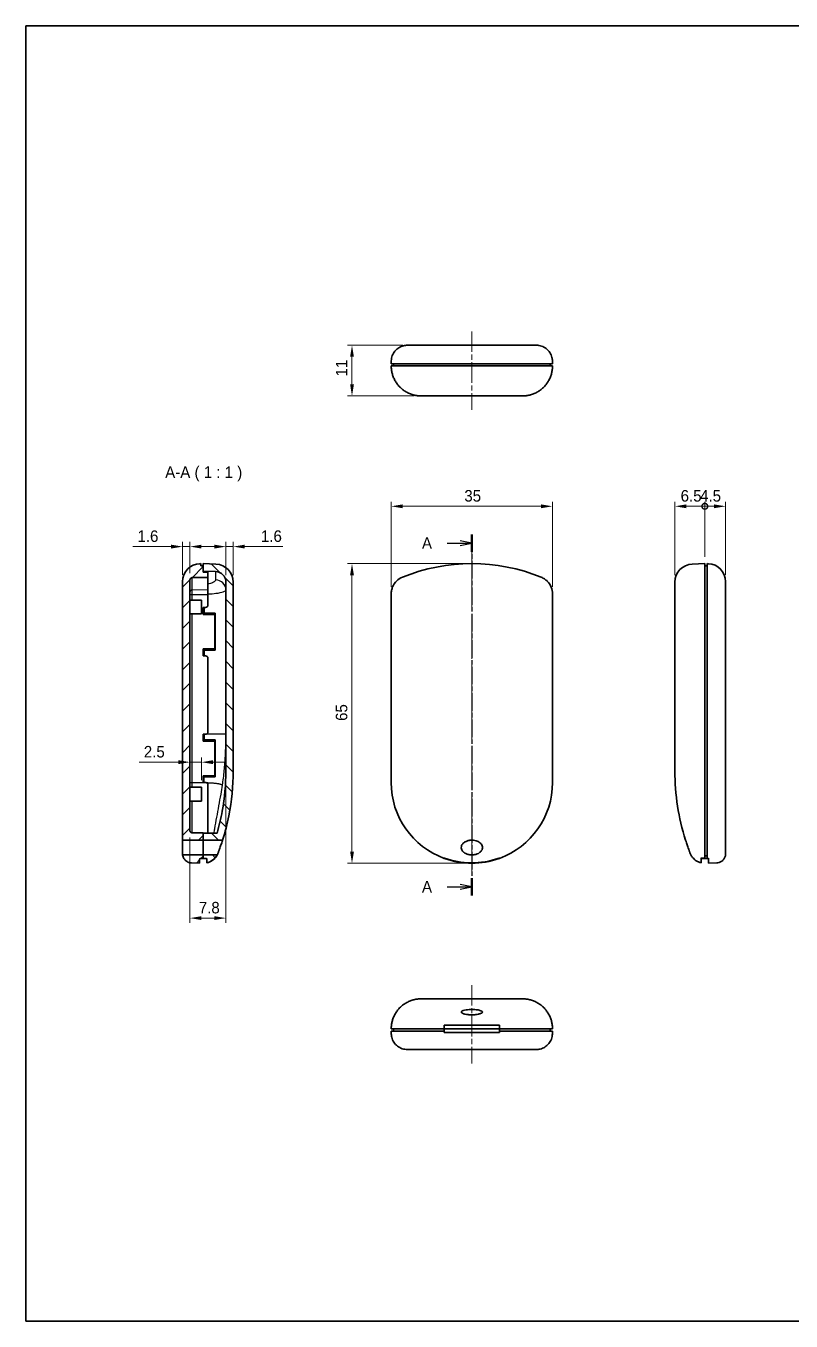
# Model space of a CAD drawing. Header units: millimetres. Extents: x 0 to 391, y 0 to 281.
# Drawn here: x 0 to 166, y 0 to 281 of the extents above; entities that cross this region are included whole.
import ezdxf

# ---------------------------------------------------------------- set-up
doc = ezdxf.new("R2010")
doc.units = ezdxf.units.MM
doc.linetypes.add('CHAIN', pattern=[0.3543, 0.2362, -0.0295, 0.0591, -0.0295])
doc.layers.get('Defpoints').update_dxf_attribs({"lineweight": 25})
for name, color, linetype, lineweight in [('Border (ISO)', 7, 'Continuous', 35), ('Dimension (ISO)', 7, 'Continuous', 18), ('Hatch (ISO)', 1, 'Continuous', 18), ('Section Line (ISO)', 7, 'CHAIN', 25), ('Sketch Geometry (ISO)', 7, 'Continuous', 18), ('Symbol (ISO)', 7, 'Continuous', 18), ('Visible (ISO)', 7, 'Continuous', 35), ('Visible Narrow (ISO)', 7, 'Continuous', 25)]:
    doc.layers.add(name, color=color, linetype=linetype, lineweight=lineweight)
doc.styles.add('Note Text (TK)', font='')
doc.styles.get('Note Text (TK)').set_extended_font_data('MS PGothic')
doc.dimstyles.new('Default - Method 1b (TK)', dxfattribs={"dimtxt": 2.5, "dimasz": 2.5, "dimexe": 1, "dimexo": 1.5, "dimgap": 1, "dimtad": 1, "dimtoh": 1, "dimrnd": 1e-08, "dimdsep": 46, "dimtxsty": 'Note Text (TK)', "dimcen": 0.09, "dimdle": 5, "dimclrd": 100, "dimclre": 100, "dimclrt": 7, "dimadec": 1, "dimazin": 1, "dimtfac": 1, "dimtmove": 0, "dimatfit": 3, "dimfxl": 1, "dimtolj": 1, "dimlwd": -1, "dimlwe": -1, "dimarcsym": 0})

# ---------------------------------------------------------------- blocks, each defined once
blk = doc.blocks.new('図面枠 tk図枠')
at = {"layer": 'Border (ISO)'}
for p, q in [((21, 289), (412, 289)), ((21, 289), (21, 8)), ((21, 8), (412, 8))]:
    blk.add_line(p, q, dxfattribs=at)
blk = doc.blocks.new('2dTransSection0')
at = {"layer": 'Section Line (ISO)', "linetype": 'Continuous'}
for p, q in [((117.75, 176.79), (115.25, 177.29)), ((112.42, 176.79), (115.25, 176.79)), ((115.25, 176.79), (117.75, 176.79)), ((115.25, 176.29), (117.75, 176.79)), ((112.42, 102.22), (115.25, 102.22)), ((117.75, 102.22), (115.25, 102.72)), ((115.25, 102.22), (117.75, 102.22)), ((115.25, 101.72), (117.75, 102.22))]:
    blk.add_line(p, q, dxfattribs=at)
at = {"layer": 'Section Line (ISO)', "linetype": 'CHAIN', "ltscale": 16.189547}
blk.add_line((117.75, 178.66), (117.75, 100.35), dxfattribs=at)
at = {"layer": 'Section Line (ISO)', "linetype": 'Continuous', "lineweight": 50}
for p, q in [((117.75, 178.66), (117.75, 174.92)), ((117.75, 104.09), (117.75, 100.35))]:
    blk.add_line(p, q, dxfattribs=at)
at = {"layer": 'Section Line (ISO)', "char_height": 2.5, "attachment_point": 7, "style": 'Note Text (TK)'}
for insert in [(106.93, 175.55), (106.93, 100.98)]:
    blk.add_mtext('A', dxfattribs=dict(at, insert=insert))
blk = doc.blocks.new('*D6')
at = {"layer": 'Defpoints', "color": 0}
for p in [(114.25, 176.78), (79.25, 157.78), (114.25, 157.78)]:
    blk.add_point(p, dxfattribs=at)
at = {"layer": 'Dimension (ISO)', "color": 100}
for p, q in [((79.25, 159.28), (79.25, 177.78)), ((114.25, 159.28), (114.25, 177.78)), ((81.75, 176.78), (111.75, 176.78))]:
    blk.add_line(p, q, dxfattribs=at)
for points in [[(81.75, 177.19), (81.75, 176.36), (79.25, 176.78)], [(111.75, 177.19), (111.75, 176.36), (114.25, 176.78)]]:
    blk.add_solid(points, dxfattribs=at)
at = {"layer": 'Dimension (ISO)', "color": 7, "insert": (95.12, 179.03), "char_height": 2.5, "attachment_point": 4, "style": 'Note Text (TK)'}
blk.add_mtext('\\A1;35', dxfattribs=at)
blk = doc.blocks.new('_DotSmall')
at = {"color": 0, "linetype": 'ByBlock', "const_width": 0.5}
blk.add_lwpolyline([(-0.0625, 0, 1), (0.0625, 0, 1)], format="xyb", close=True, dxfattribs=at)
blk = doc.blocks.new('*D7')
at = {"layer": 'Defpoints', "color": 0}
for p in [(147.3, 176.78), (147.3, 164.33), (140.8, 160.34)]:
    blk.add_point(p, dxfattribs=at)
at = {"layer": 'Dimension (ISO)', "color": 100}
for p, q in [((140.8, 161.84), (140.8, 177.78)), ((147.3, 165.83), (147.3, 177.78)), ((143.3, 176.78), (147.3, 176.78))]:
    blk.add_line(p, q, dxfattribs=at)
blk.add_solid([(143.3, 177.19), (143.3, 176.36), (140.8, 176.78)], dxfattribs=at)
at = {"layer": 'Dimension (ISO)', "color": 100, "xscale": 2.5, "yscale": 2.5, "zscale": 2.5}
blk.add_blockref('_DotSmall', (147.3, 176.78), dxfattribs=at)
at = {"layer": 'Dimension (ISO)', "color": 7, "insert": (142.05, 179.03), "char_height": 2.5, "attachment_point": 4, "style": 'Note Text (TK)'}
blk.add_mtext('\\A1;6.5', dxfattribs=at)
blk = doc.blocks.new('*D9')
at = {"layer": 'Defpoints', "color": 0}
for p in [(151.8, 176.78), (147.3, 164.33), (151.8, 160.43)]:
    blk.add_point(p, dxfattribs=at)
at = {"layer": 'Dimension (ISO)', "color": 100}
for p, q in [((147.3, 165.83), (147.3, 177.78)), ((151.8, 161.93), (151.8, 177.78)), ((147.3, 176.78), (149.3, 176.78))]:
    blk.add_line(p, q, dxfattribs=at)
blk.add_solid([(149.3, 177.19), (149.3, 176.36), (151.8, 176.78)], dxfattribs=at)
at = {"layer": 'Dimension (ISO)', "color": 100, "xscale": 2.5, "yscale": 2.5, "zscale": 2.5, "rotation": 180}
blk.add_blockref('_DotSmall', (147.3, 176.78), dxfattribs=at)
at = {"layer": 'Dimension (ISO)', "color": 7, "insert": (146.27, 179.03), "char_height": 2.5, "attachment_point": 4, "style": 'Note Text (TK)'}
blk.add_mtext('\\A1;4.5', dxfattribs=at)
blk = doc.blocks.new('*D12')
at = {"layer": 'Defpoints', "color": 0}
for p in [(44.99, 168.03), (43.39, 160.34), (44.99, 160.34)]:
    blk.add_point(p, dxfattribs=at)
at = {"layer": 'Dimension (ISO)', "color": 100}
for p, q in [((43.39, 161.84), (43.39, 169.03)), ((44.99, 161.84), (44.99, 169.03)), ((40.89, 168.03), (38.39, 168.03)), ((43.39, 168.03), (44.99, 168.03)), ((47.49, 168.03), (55.78, 168.03))]:
    blk.add_line(p, q, dxfattribs=at)
for points in [[(40.89, 168.45), (40.89, 167.61), (43.39, 168.03)], [(47.49, 168.45), (47.49, 167.61), (44.99, 168.03)]]:
    blk.add_solid(points, dxfattribs=at)
at = {"layer": 'Dimension (ISO)', "color": 7, "insert": (50.99, 170.28), "char_height": 2.5, "attachment_point": 4, "style": 'Note Text (TK)'}
blk.add_mtext('\\A1;1.6', dxfattribs=at)
blk = doc.blocks.new('*D13')
at = {"layer": 'Defpoints', "color": 0}
for p in [(33.99, 168.03), (33.99, 160.43), (35.59, 160.79)]:
    blk.add_point(p, dxfattribs=at)
at = {"layer": 'Dimension (ISO)', "color": 100}
for p, q in [((33.99, 161.93), (33.99, 169.03)), ((35.59, 162.29), (35.59, 169.03)), ((31.49, 168.03), (23.2, 168.03)), ((35.59, 168.03), (33.99, 168.03)), ((38.09, 168.03), (40.59, 168.03))]:
    blk.add_line(p, q, dxfattribs=at)
for points in [[(31.49, 168.45), (31.49, 167.61), (33.99, 168.03)], [(38.09, 168.45), (38.09, 167.61), (35.59, 168.03)]]:
    blk.add_solid(points, dxfattribs=at)
at = {"layer": 'Dimension (ISO)', "color": 7, "insert": (24.2, 170.28), "char_height": 2.5, "attachment_point": 4, "style": 'Note Text (TK)'}
blk.add_mtext('\\A1;1.6', dxfattribs=at)
blk = doc.blocks.new('*D14')
at = {"layer": 'Defpoints', "color": 0}
for p in [(35.59, 121.26), (35.59, 121.26), (38.09, 115.83)]:
    blk.add_point(p, dxfattribs=at)
at = {"layer": 'Dimension (ISO)', "color": 100}
for p, q in [((33.09, 121.26), (24.58, 121.26)), ((38.09, 121.26), (35.59, 121.26)), ((38.09, 117.33), (38.09, 122.26)), ((40.59, 121.26), (43.09, 121.26))]:
    blk.add_line(p, q, dxfattribs=at)
for points in [[(33.09, 121.68), (33.09, 120.84), (35.59, 121.26)], [(40.59, 121.68), (40.59, 120.84), (38.09, 121.26)]]:
    blk.add_solid(points, dxfattribs=at)
at = {"layer": 'Dimension (ISO)', "color": 7, "insert": (25.58, 123.51), "char_height": 2.5, "attachment_point": 4, "style": 'Note Text (TK)'}
blk.add_mtext('\\A1;2.5', dxfattribs=at)
blk = doc.blocks.new('*D15')
at = {"layer": 'Defpoints', "color": 0}
for p in [(43.39, 119.33), (35.59, 106.43), (43.39, 87.43)]:
    blk.add_point(p, dxfattribs=at)
at = {"layer": 'Dimension (ISO)', "color": 100}
for p, q in [((43.39, 117.83), (43.39, 86.43)), ((35.59, 104.93), (35.59, 86.43)), ((38.09, 87.43), (40.89, 87.43))]:
    blk.add_line(p, q, dxfattribs=at)
for points in [[(38.09, 87.85), (38.09, 87.02), (35.59, 87.43)], [(40.89, 87.85), (40.89, 87.02), (43.39, 87.43)]]:
    blk.add_solid(points, dxfattribs=at)
at = {"layer": 'Dimension (ISO)', "color": 7, "insert": (37.51, 89.68), "char_height": 2.5, "attachment_point": 4, "style": 'Note Text (TK)'}
blk.add_mtext('\\A1;7.8', dxfattribs=at)
blk = doc.blocks.new('*D20')
at = {"layer": 'Defpoints', "color": 0}
for p in [(96.75, 164.33), (70.75, 99.34), (96.75, 99.34)]:
    blk.add_point(p, dxfattribs=at)
at = {"layer": 'Dimension (ISO)', "color": 100}
for p, q in [((95.25, 164.33), (69.75, 164.33)), ((70.75, 161.83), (70.75, 101.84)), ((95.25, 99.34), (69.75, 99.34))]:
    blk.add_line(p, q, dxfattribs=at)
for points in [[(70.34, 161.83), (71.17, 161.83), (70.75, 164.33)], [(70.34, 101.84), (71.17, 101.84), (70.75, 99.34)]]:
    blk.add_solid(points, dxfattribs=at)
at = {"layer": 'Dimension (ISO)', "color": 7, "insert": (68.5, 130.21), "char_height": 2.5, "attachment_point": 4, "rotation": 90, "style": 'Note Text (TK)'}
blk.add_mtext('\\A1;65', dxfattribs=at)
blk = doc.blocks.new('*D21')
at = {"layer": 'Defpoints', "color": 0}
for p in [(83.25, 211.72), (70.75, 200.72), (85.76, 200.72)]:
    blk.add_point(p, dxfattribs=at)
at = {"layer": 'Dimension (ISO)', "color": 100}
for p, q in [((81.75, 211.72), (69.75, 211.72)), ((70.75, 209.22), (70.75, 203.22)), ((84.26, 200.72), (69.75, 200.72))]:
    blk.add_line(p, q, dxfattribs=at)
for points in [[(70.34, 209.22), (71.17, 209.22), (70.75, 211.72)], [(70.34, 203.22), (71.17, 203.22), (70.75, 200.72)]]:
    blk.add_solid(points, dxfattribs=at)
at = {"layer": 'Dimension (ISO)', "color": 7, "insert": (68.5, 204.93), "char_height": 2.5, "attachment_point": 4, "rotation": 90, "style": 'Note Text (TK)'}
blk.add_mtext('\\A1;11', dxfattribs=at)

msp = doc.modelspace()

# ---------------------------------------------------------------- hatches: boundary and pattern name
at = {"layer": 'Hatch (ISO)'}
h = msp.add_hatch(dxfattribs=at)
h.set_pattern_fill('ANSI31', color=256, scale=25.4, style=0)
h.set_pattern_definition([(45, (-21, -8), (-2.245064, 2.245064), [])])
edge = h.paths.add_edge_path()
edge.add_ellipse((37.789, 100.234), major_axis=(-0.1, 0), ratio=1, start_angle=270, end_angle=360)
edge.add_line((37.689, 100.234), (37.689, 99.345))
edge.add_line((37.689, 99.345), (35.919, 99.407))
edge.add_spline(control_points=[(35.919, 99.407), (35.655, 99.416), (35.395, 99.477), (34.913, 99.698), (34.695, 99.857), (34.341, 100.243), (34.206, 100.464), (34.064, 100.843), (34.027, 100.987), (34.007, 101.134)], knot_values=[-0.2808716, -0.2808716, -0.2808716, -0.2808716, -0.2016303, -0.2016303, -0.1215873, -0.1215873, -0.0446201, -0.0446201, 0, 0, 0, 0], degree=3, periodic=0)
edge.add_line((34.007, 101.134), (38.489, 101.134))
edge.add_line((38.489, 101.134), (38.489, 100.334))
edge.add_line((38.489, 100.334), (37.789, 100.334))
edge = h.paths.add_edge_path()
edge.add_line((37.989, 163.834), (37.989, 164.334))
edge.add_line((37.989, 164.334), (37.753, 164.326))
edge.add_ellipse((37.889, 160.428), major_axis=(-0.136, 3.898), ratio=1, start_angle=0, end_angle=88)
edge.add_line((33.989, 160.428), (33.989, 104.334))
edge.add_line((33.989, 104.334), (38.489, 104.334))
edge.add_line((38.489, 104.334), (38.489, 105.884))
edge.add_line((38.489, 105.884), (38.489, 105.934))
edge.add_line((38.489, 105.934), (36.089, 105.934))
edge.add_spline(control_points=[(36.089, 105.934), (36.055, 105.934), (36.022, 105.938), (35.956, 105.951), (35.924, 105.961), (35.833, 106), (35.779, 106.037), (35.687, 106.129), (35.651, 106.184), (35.601, 106.305), (35.589, 106.369), (35.589, 106.434)], knot_values=[-0.0787407, -0.0787407, -0.0787407, -0.0787407, -0.0686687, -0.0686687, -0.0585967, -0.0585967, -0.0390644, -0.0390644, -0.0195322, -0.0195322, 0, 0, 0, 0], degree=3, periodic=0)
edge.add_line((35.589, 106.434), (35.589, 160.793))
edge.add_ellipse((36.089, 160.793), major_axis=(-0.5, 0), ratio=1, start_angle=271, end_angle=360, ccw=False)
edge.add_line((36.08, 161.293), (39.489, 161.352))
edge.add_line((39.489, 161.352), (39.489, 162.484))
edge.add_line((39.489, 162.484), (38.489, 162.484))
edge.add_line((38.489, 162.484), (38.489, 162.734))
edge.add_line((38.489, 162.734), (38.489, 163.834))
edge.add_line((38.489, 163.834), (37.989, 163.834))
h = msp.add_hatch(dxfattribs=at)
h.set_pattern_fill('ANSI31', color=256, scale=25.4, angle=90.00021, style=0)
h.set_pattern_definition([(135.0002, (-21, -8), (-2.245056, -2.24507), [])])
edge = h.paths.add_edge_path()
edge.add_ellipse((39.189, 100.234), major_axis=(0, 0.1), ratio=1, start_angle=270, end_angle=360)
edge.add_line((39.189, 100.334), (38.489, 100.334))
edge.add_line((38.489, 100.334), (38.489, 101.134))
edge.add_line((38.489, 101.134), (41.522, 101.134))
edge.add_spline(control_points=[(41.522, 101.134), (41.38, 100.879), (41.206, 100.642), (40.689, 100.096), (40.311, 99.828), (39.698, 99.553), (39.495, 99.484), (39.289, 99.434)], knot_values=[-0.3405835, -0.3405835, -0.3405835, -0.3405835, -0.2525139, -0.2525139, -0.1149711, -0.1149711, -0.0508432, -0.0508432, -0.0508432, -0.0508432], degree=3, periodic=0)
edge.add_line((39.289, 99.434), (39.289, 100.234))
edge = h.paths.add_edge_path()
edge.add_ellipse((41.089, 160.341), major_axis=(3.9, 0), ratio=1, start_angle=0, end_angle=88)
edge.add_line((41.225, 164.239), (38.489, 164.334))
edge.add_line((38.489, 164.334), (38.489, 163.834))
edge.add_line((38.489, 163.834), (38.489, 162.734))
edge.add_line((38.489, 162.734), (41.169, 162.641))
edge.add_ellipse((41.089, 160.342), major_axis=(0.08, 2.299), ratio=1, start_angle=272, end_angle=360, ccw=False)
edge.add_line((43.389, 160.342), (43.389, 119.334))
edge.add_spline(control_points=[(43.389, 119.334), (43.389, 116.418), (43.125, 113.508), (42.308, 109.036), (41.935, 107.449), (41.482, 105.884)], knot_values=[-1.7496211, -1.7496211, -1.7496211, -1.7496211, -0.8748105, -0.8748105, -0.3857362, -0.3857362, -0.3857362, -0.3857362], degree=3, periodic=0)
edge.add_line((41.482, 105.884), (38.489, 105.884))
edge.add_line((38.489, 105.884), (38.489, 104.334))
edge.add_line((38.489, 104.334), (42.686, 104.334))
edge.add_spline(control_points=[(42.686, 104.334), (43.234, 106.079), (43.687, 107.853), (44.672, 112.839), (44.989, 116.083), (44.989, 119.334)], knot_values=[-1.5246921, -1.5246921, -1.5246921, -1.5246921, -0.9753832, -0.9753832, 0, 0, 0, 0], degree=3, periodic=0)
edge.add_line((44.989, 119.334), (44.989, 160.341))

# ---------------------------------------------------------------- linework, layer by layer
at = {"layer": 'Sketch Geometry (ISO)', "color": 4, "linetype": 'CHAIN', "ltscale": 18.890427}
for p, q in [((96.753, 214.718), (96.753, 197.718)), ((96.753, 72.915), (96.753, 55.915))]:
    msp.add_line(p, q, dxfattribs=at)
at = {"layer": 'Sketch Geometry (ISO)', "color": 4, "linetype": 'CHAIN', "ltscale": 40.073116}
msp.add_line((96.753, 167.334), (96.753, 96.345), dxfattribs=at)
at = {"layer": 'Visible (ISO)'}
for p, q in [((83.255, 211.718), (82.765, 211.718)), ((83.255, 211.718), (110.251, 211.718)), ((110.741, 211.718), (110.251, 211.718)), ((79.275, 208.348), (79.258, 207.858)), ((114.248, 207.858), (114.231, 208.348)), ((79.258, 207.858), (79.253, 207.718)), ((79.253, 207.718), (81.682, 207.718)), ((81.682, 207.218), (79.253, 207.218)), ((79.253, 207.218), (79.261, 206.991)), ((79.753, 207.718), (79.753, 207.218)), ((81.682, 207.718), (111.824, 207.718)), ((81.682, 207.218), (111.824, 207.218)), ((111.824, 207.718), (114.253, 207.718)), ((114.253, 207.218), (111.824, 207.218)), ((113.753, 207.218), (113.753, 207.718)), ((114.245, 206.991), (114.253, 207.218)), ((114.253, 207.718), (114.248, 207.858)), ((107.749, 200.718), (85.757, 200.718)), ((37.989, 164.334), (37.753, 164.326)), ((37.989, 163.834), (37.989, 164.334)), ((38.489, 163.834), (37.989, 163.834)), ((41.225, 164.239), (38.489, 164.334)), ((38.489, 164.334), (38.489, 162.734)), ((38.489, 162.484), (38.489, 163.834)), ((144.566, 164.239), (147.303, 164.334)), ((147.303, 164.334), (147.303, 161.387)), ((147.303, 163.834), (147.803, 163.834)), ((147.803, 164.334), (147.803, 161.387)), ((148.039, 164.326), (147.803, 164.334)), ((33.989, 160.428), (33.989, 104.334)), ((35.589, 106.434), (35.589, 160.793)), ((36.08, 161.293), (39.489, 161.352)), ((38.489, 162.734), (41.169, 162.641)), ((39.489, 162.484), (38.489, 162.484)), ((39.489, 161.352), (39.489, 162.484)), ((39.489, 158.664), (39.489, 161.352)), ((43.389, 160.342), (43.389, 119.334)), ((44.989, 119.334), (44.989, 160.341)), ((140.803, 158.621), (140.803, 160.341)), ((147.303, 157.776), (147.303, 161.387)), ((147.803, 161.387), (147.803, 157.776)), ((151.803, 160.428), (151.803, 157.809)), ((39.489, 157.673), (39.489, 158.664)), ((39.489, 155.334), (39.489, 157.673)), ((79.253, 157.776), (79.253, 116.834)), ((114.253, 116.834), (114.253, 157.776)), ((140.803, 158.621), (140.803, 127.39)), ((147.303, 116.834), (147.303, 157.776)), ((147.803, 116.834), (147.803, 157.776)), ((151.803, 116.834), (151.803, 157.809)), ((35.589, 156.434), (38.089, 156.434)), ((38.089, 156.434), (38.089, 153.434)), ((38.489, 153.334), (38.489, 154.834)), ((38.489, 154.834), (38.989, 154.834)), ((35.589, 153.434), (38.089, 153.434)), ((38.489, 153.584), (38.66, 153.584)), ((38.489, 153.334), (40.89, 153.334)), ((38.66, 153.584), (39.859, 153.584)), ((39.859, 153.584), (39.859, 153.334)), ((39.939, 153.334), (39.939, 153.584)), ((39.939, 153.584), (41.039, 153.584)), ((40.89, 153.334), (40.989, 153.334)), ((40.989, 145.834), (40.989, 153.334)), ((41.039, 153.584), (41.039, 145.584)), ((38.489, 144.334), (38.489, 145.834)), ((38.489, 145.834), (40.89, 145.834)), ((38.66, 145.584), (38.489, 145.584)), ((38.489, 144.334), (38.989, 144.334)), ((39.859, 145.584), (38.66, 145.584)), ((39.489, 127.834), (39.489, 143.834)), ((39.859, 145.834), (39.859, 145.584)), ((39.939, 145.584), (39.939, 145.834)), ((41.039, 145.584), (39.939, 145.584)), ((40.989, 145.834), (40.89, 145.834)), ((38.489, 125.834), (38.489, 127.334)), ((38.489, 127.334), (38.989, 127.334)), ((140.803, 127.39), (140.803, 119.342)), ((38.489, 126.084), (38.652, 126.084)), ((38.489, 125.834), (40.89, 125.834)), ((38.652, 126.084), (41.039, 126.084)), ((39.859, 125.834), (39.859, 126.084)), ((39.939, 125.834), (39.939, 126.084)), ((40.89, 125.834), (40.989, 125.834)), ((40.989, 118.334), (40.989, 125.834)), ((41.039, 126.084), (41.039, 118.084)), ((38.489, 116.834), (38.489, 118.334)), ((38.489, 118.334), (40.89, 118.334)), ((38.583, 118.084), (38.489, 118.084)), ((41.039, 118.084), (38.583, 118.084)), ((39.859, 118.084), (39.859, 118.334)), ((39.939, 118.084), (39.939, 118.334)), ((40.989, 118.334), (40.89, 118.334)), ((35.589, 115.834), (38.089, 115.834)), ((38.089, 115.834), (38.089, 112.834)), ((38.489, 116.834), (38.989, 116.834)), ((39.489, 105.884), (39.489, 116.334)), ((147.303, 116.834), (147.303, 100.395)), ((147.803, 116.834), (147.803, 100.395)), ((151.803, 101.486), (151.803, 116.834)), ((35.589, 112.834), (38.089, 112.834)), ((33.989, 104.334), (38.489, 104.334)), ((33.989, 101.486), (33.989, 104.334)), ((38.489, 105.934), (36.089, 105.934)), ((38.489, 104.334), (38.489, 105.934)), ((41.482, 105.884), (38.489, 105.884)), ((38.489, 105.884), (38.489, 104.334)), ((38.489, 101.134), (38.489, 104.334)), ((38.489, 104.334), (42.686, 104.334)), ((38.489, 101.134), (38.489, 104.334)), ((38.489, 101.134), (34.007, 101.134)), ((35.919, 99.407), (37.689, 99.345)), ((37.689, 99.345), (37.689, 100.234)), ((37.789, 100.334), (38.489, 100.334)), ((38.489, 100.334), (38.489, 101.134)), ((41.522, 101.134), (38.489, 101.134)), ((38.489, 101.134), (38.489, 100.334)), ((38.489, 100.334), (39.189, 100.334)), ((39.289, 100.234), (39.289, 99.434)), ((90.753, 100.401), (90.753, 100.465)), ((90.753, 100.395), (90.753, 100.401)), ((102.753, 100.465), (102.753, 100.401)), ((102.753, 100.401), (102.753, 100.395)), ((146.503, 99.434), (146.503, 100.451)), ((147.303, 100.334), (146.603, 100.334)), ((147.143, 100.401), (147.303, 100.395)), ((147.803, 100.917), (147.303, 100.917)), ((147.303, 100.395), (147.303, 100.334)), ((147.303, 100.334), (147.303, 100.395)), ((147.303, 100.334), (148.003, 100.334)), ((147.803, 100.395), (148.003, 100.402)), ((148.103, 99.345), (148.103, 100.37)), ((149.872, 99.407), (148.103, 99.345)), ((107.749, 69.915), (85.757, 69.915)), ((79.26, 63.603), (79.253, 63.415)), ((90.753, 63.415), (79.253, 63.415)), ((79.253, 62.915), (79.275, 62.285)), ((90.753, 62.915), (79.253, 62.915)), ((79.261, 63.644), (79.26, 63.603)), ((79.753, 63.415), (79.753, 62.915)), ((90.753, 63.575), (90.753, 64.115)), ((90.753, 63.415), (90.753, 63.575)), ((90.753, 63.415), (91.415, 63.415)), ((90.782, 62.915), (90.753, 62.915)), ((90.753, 62.715), (90.753, 62.915)), ((91.415, 63.415), (90.782, 63.415)), ((90.782, 62.915), (90.782, 63.415)), ((90.853, 64.215), (102.653, 64.215)), ((90.853, 62.615), (102.653, 62.615)), ((102.091, 63.415), (91.415, 63.415)), ((91.415, 63.415), (102.091, 63.415)), ((102.724, 63.415), (102.091, 63.415)), ((102.091, 63.415), (102.753, 63.415)), ((102.724, 62.915), (102.724, 63.415)), ((102.753, 62.915), (102.724, 62.915)), ((102.753, 64.115), (102.753, 63.575)), ((102.753, 63.575), (102.753, 63.415)), ((114.253, 63.415), (102.753, 63.415)), ((102.753, 62.915), (102.753, 62.715)), ((114.253, 62.915), (102.753, 62.915)), ((113.753, 63.415), (113.753, 62.915)), ((114.253, 62.915), (114.231, 62.285)), ((114.246, 63.603), (114.245, 63.645)), ((114.246, 63.603), (114.253, 63.415)), ((82.758, 58.915), (95.314, 58.915)), ((98.192, 58.915), (95.314, 58.915)), ((98.192, 58.915), (110.748, 58.915))]:
    msp.add_line(p, q, dxfattribs=at)
for centre, radius, start, end in [((37.889, 160.428), 3.9, 92, 180), ((41.089, 160.341), 3.9, 0, 88), ((96.753, 124.334), 40, 67.8661, 112.1339), ((144.703, 160.341), 3.9, 92, 180), ((147.903, 160.428), 3.9, 0, 88), ((36.089, 160.793), 0.5, 91, 180), ((41.089, 160.342), 2.3, 0, 88), ((38.989, 155.334), 0.5, 270, 0), ((38.989, 143.834), 0.5, 0, 90), ((38.989, 127.834), 0.5, 270, 0), ((190.803, 119.334), 50, 180, 197.4576), ((96.753, 116.834), 17.5, 180, 249.94896), ((96.753, 116.834), 17.5, 290.05104, 0), ((37.789, 100.234), 0.1, 90, 180), ((39.189, 100.234), 0.1, 0, 90), ((96.753, 116.834), 17.49, 250.28481, 289.71519), ((146.603, 100.234), 0.1, 90, 180), ((148.003, 100.234), 0.1, 0, 90)]:
    msp.add_arc(centre, radius, start, end, dxfattribs=at)
for points, knots in [([(79.275, 208.348), (79.288, 208.728), (79.365, 209.111), (79.632, 209.815), (79.824, 210.147), (80.295, 210.725), (80.581, 210.978), (81.21, 211.376), (81.56, 211.526), (82.057, 211.649), (82.194, 211.675), (82.474, 211.709), (82.616, 211.718), (82.758, 211.718)], [0, 0, 0, 0, 0.11474304, 0.11474304, 0.22717911, 0.22717911, 0.33929186, 0.33929186, 0.45113697, 0.45113697, 0.49319207, 0.49319207, 0.53586969, 0.53586969, 0.53586969, 0.53586969]), ([(110.748, 211.718), (110.938, 211.718), (111.13, 211.702), (111.501, 211.64), (111.682, 211.595), (112.226, 211.412), (112.577, 211.224), (113.19, 210.747), (113.46, 210.454), (113.882, 209.803), (114.04, 209.437), (114.189, 208.828), (114.223, 208.587), (114.231, 208.348)], [0, 0, 0, 0, 0.0573196, 0.0573196, 0.11315311, 0.11315311, 0.22998209, 0.22998209, 0.34680389, 0.34680389, 0.46361513, 0.46361513, 0.53599329, 0.53599329, 0.53599329, 0.53599329]), ([(81.682, 161.387), (81.212, 161.195), (80.783, 160.914), (80.059, 160.203), (79.769, 159.78), (79.465, 159.072), (79.386, 158.819), (79.28, 158.303), (79.253, 158.04), (79.253, 157.776)], [0, 0, 0, 0, 0.15232625, 0.15232625, 0.30455895, 0.30455895, 0.38366307, 0.38366307, 0.46277509, 0.46277509, 0.46277509, 0.46277509]), ([(114.253, 157.776), (114.253, 158.284), (114.154, 158.787), (113.768, 159.726), (113.486, 160.153), (112.944, 160.702), (112.74, 160.87), (112.302, 161.163), (112.068, 161.287), (111.824, 161.387)], [0, 0, 0, 0, 0.15232909, 0.15232909, 0.30456494, 0.30456494, 0.3836653, 0.3836653, 0.46277513, 0.46277513, 0.46277513, 0.46277513]), ([(43.389, 119.334), (43.389, 116.418), (43.125, 113.508), (42.308, 109.036), (41.935, 107.449), (41.482, 105.884)], [-1.7496211, -1.7496211, -1.7496211, -1.7496211, -0.8748105, -0.8748105, -0.3857362, -0.3857362, -0.3857362, -0.3857362]), ([(42.686, 104.334), (43.234, 106.079), (43.687, 107.853), (44.672, 112.839), (44.989, 116.083), (44.989, 119.334)], [-1.5246921, -1.5246921, -1.5246921, -1.5246921, -0.9753832, -0.9753832, 0, 0, 0, 0]), ([(39.489, 116.334), (39.489, 116.397), (39.476, 116.464), (39.425, 116.587), (39.387, 116.643), (39.298, 116.732), (39.242, 116.771), (39.118, 116.822), (39.051, 116.834), (38.989, 116.834)], [0.075474206, 0.075474206, 0.075474206, 0.075474206, 0.094289917, 0.094289917, 0.113135719, 0.113135719, 0.131979643, 0.131979643, 0.150823568, 0.150823568, 0.150823568, 0.150823568]), ([(36.089, 105.934), (36.055, 105.934), (36.022, 105.938), (35.956, 105.951), (35.924, 105.961), (35.833, 106), (35.779, 106.037), (35.687, 106.129), (35.651, 106.184), (35.601, 106.305), (35.589, 106.369), (35.589, 106.434)], [-0.078740707, -0.078740707, -0.078740707, -0.078740707, -0.068668689, -0.068668689, -0.058596671, -0.058596671, -0.039064447, -0.039064447, -0.019532224, -0.019532224, 0, 0, 0, 0]), ([(42.686, 104.334), (42.686, 104.334), (42.686, 104.334), (42.685, 104.334), (42.685, 104.332), (42.683, 104.326), (42.681, 104.32), (42.669, 104.29), (42.655, 104.25), (42.598, 104.096), (42.547, 103.957), (42.436, 103.65), (42.379, 103.495), (42.265, 103.175), (42.21, 103.023), (42.1, 102.711), (42.046, 102.558), (41.994, 102.408), (41.963, 102.32), (41.933, 102.234), (41.873, 102.06), (41.843, 101.973), (41.792, 101.824), (41.77, 101.762), (41.751, 101.704)], [-0.3443135, -0.3443135, -0.3443135, -0.3443135, -0.34148042, -0.34148042, -0.32852949, -0.32852949, -0.30837004, -0.30837004, -0.25452428, -0.25452428, -0.16637082, -0.16637082, -0.1007824, -0.1007824, -0.04933867, -0.04933867, 0, 0, 0, 0.0293046, 0.0293046, 0.06262732, 0.06262732, 0.09023167, 0.09023167, 0.09023167, 0.09023167]), ([(94.994, 101.704), (94.973, 101.721), (94.953, 101.738), (94.781, 101.893), (94.653, 102.054), (94.498, 102.384), (94.458, 102.542), (94.449, 102.866), (94.48, 103.025), (94.617, 103.358), (94.735, 103.521), (95.054, 103.833), (95.267, 103.97), (95.704, 104.169), (95.929, 104.237), (96.268, 104.3), (96.379, 104.315), (96.546, 104.328), (96.601, 104.331), (96.698, 104.334), (96.74, 104.335), (96.829, 104.334), (96.874, 104.332), (96.992, 104.326), (97.064, 104.32), (97.327, 104.29), (97.518, 104.25), (98.005, 104.096), (98.274, 103.957), (98.655, 103.65), (98.796, 103.495), (98.975, 103.175), (99.027, 103.023), (99.063, 102.711), (99.049, 102.558), (99.005, 102.408), (98.978, 102.32), (98.941, 102.234), (98.844, 102.06), (98.78, 101.973), (98.648, 101.824), (98.583, 101.762), (98.512, 101.704)], [-0.78446759, -0.78446759, -0.78446759, -0.78446759, -0.7760402, -0.7760402, -0.71143073, -0.71143073, -0.65888866, -0.65888866, -0.6069817, -0.6069817, -0.54471428, -0.54471428, -0.46993605, -0.46993605, -0.40179225, -0.40179225, -0.3693033, -0.3693033, -0.35353923, -0.35353923, -0.34148042, -0.34148042, -0.32852949, -0.32852949, -0.30837004, -0.30837004, -0.25452428, -0.25452428, -0.16637082, -0.16637082, -0.1007824, -0.1007824, -0.04933867, -0.04933867, 0, 0, 0, 0.0293046, 0.0293046, 0.06262732, 0.06262732, 0.09023167, 0.09023167, 0.09023167, 0.09023167]), ([(143.106, 104.334), (143.106, 104.334), (143.106, 104.334), (143.106, 104.334), (143.106, 104.332), (143.109, 104.326), (143.111, 104.32), (143.122, 104.29), (143.137, 104.25), (143.193, 104.096), (143.244, 103.957), (143.356, 103.65), (143.412, 103.495), (143.527, 103.175), (143.581, 103.023), (143.691, 102.711), (143.745, 102.558), (143.797, 102.408), (143.828, 102.32), (143.858, 102.234), (143.919, 102.06), (143.949, 101.973), (143.999, 101.824), (144.021, 101.762), (144.041, 101.704)], [-0.3443135, -0.3443135, -0.3443135, -0.3443135, -0.34148042, -0.34148042, -0.32852949, -0.32852949, -0.30837004, -0.30837004, -0.25452428, -0.25452428, -0.16637082, -0.16637082, -0.1007824, -0.1007824, -0.04933867, -0.04933867, 0, 0, 0, 0.0293046, 0.0293046, 0.06262732, 0.06262732, 0.09023167, 0.09023167, 0.09023167, 0.09023167]), ([(34.007, 101.134), (34.007, 101.134), (34.007, 101.134), (34.007, 101.135), (34.007, 101.136), (34.006, 101.141), (34.006, 101.146), (34.003, 101.174), (34, 101.212), (33.992, 101.323), (33.989, 101.395), (33.989, 101.486)], [-0.14912308, -0.14912308, -0.14912308, -0.14912308, -0.14559396, -0.14559396, -0.13364289, -0.13364289, -0.11401983, -0.11401983, -0.05605492, -0.05605492, 0, 0, 0, 0]), ([(41.751, 101.704), (41.721, 101.617), (41.693, 101.541), (41.629, 101.378), (41.597, 101.302), (41.556, 101.208), (41.542, 101.179), (41.531, 101.153), (41.528, 101.147), (41.524, 101.139), (41.523, 101.137), (41.522, 101.135), (41.522, 101.134), (41.522, 101.134)], [-0.37826527, -0.37826527, -0.37826527, -0.37826527, -0.33663365, -0.33663365, -0.27476373, -0.27476373, -0.2300778, -0.2300778, -0.21310476, -0.21310476, -0.19712355, -0.19712355, -0.18919161, -0.18919161, -0.18919161, -0.18919161]), ([(98.512, 101.704), (98.407, 101.617), (98.293, 101.541), (97.994, 101.378), (97.801, 101.302), (97.459, 101.208), (97.312, 101.179), (97.107, 101.153), (97.05, 101.147), (96.94, 101.139), (96.886, 101.137), (96.79, 101.134), (96.746, 101.134), (96.654, 101.135), (96.604, 101.137), (96.471, 101.145), (96.388, 101.153), (96.051, 101.2), (95.801, 101.265), (95.36, 101.45), (95.164, 101.563), (94.994, 101.704)], [-0.37826527, -0.37826527, -0.37826527, -0.37826527, -0.33663365, -0.33663365, -0.27476373, -0.27476373, -0.2300778, -0.2300778, -0.21310476, -0.21310476, -0.19712355, -0.19712355, -0.18423992, -0.18423992, -0.16945052, -0.16945052, -0.14459292, -0.14459292, -0.06791983, -0.06791983, 0, 0, 0, 0]), ([(144.041, 101.704), (144.07, 101.617), (144.098, 101.541), (144.162, 101.378), (144.194, 101.302), (144.236, 101.208), (144.249, 101.179), (144.261, 101.153), (144.263, 101.147), (144.267, 101.139), (144.268, 101.137), (144.269, 101.135), (144.269, 101.134), (144.269, 101.134)], [-0.37826527, -0.37826527, -0.37826527, -0.37826527, -0.33663365, -0.33663365, -0.27476373, -0.27476373, -0.2300778, -0.2300778, -0.21310476, -0.21310476, -0.19712355, -0.19712355, -0.18919839, -0.18919839, -0.18919839, -0.18919839]), ([(151.784, 101.134), (151.784, 101.134), (151.784, 101.134), (151.784, 101.135), (151.784, 101.136), (151.785, 101.141), (151.785, 101.146), (151.788, 101.174), (151.792, 101.212), (151.799, 101.323), (151.803, 101.395), (151.803, 101.486)], [-0.14912308, -0.14912308, -0.14912308, -0.14912308, -0.14559396, -0.14559396, -0.13364289, -0.13364289, -0.11401983, -0.11401983, -0.05605492, -0.05605492, 0, 0, 0, 0]), ([(34.007, 101.134), (34.027, 100.987), (34.064, 100.843), (34.206, 100.464), (34.341, 100.243), (34.695, 99.857), (34.913, 99.698), (35.395, 99.477), (35.655, 99.416), (35.919, 99.407)], [-0.28087156, -0.28087156, -0.28087156, -0.28087156, -0.23625142, -0.23625142, -0.15928427, -0.15928427, -0.0792413, -0.0792413, 0, 0, 0, 0]), ([(39.289, 99.434), (39.495, 99.484), (39.698, 99.553), (40.311, 99.828), (40.689, 100.096), (41.206, 100.642), (41.38, 100.879), (41.522, 101.134)], [-0.34058352, -0.34058352, -0.34058352, -0.34058352, -0.2764556, -0.2764556, -0.13891281, -0.13891281, -0.05084316, -0.05084316, -0.05084316, -0.05084316]), ([(41.522, 101.134), (41.338, 100.804), (41.097, 100.5), (40.542, 99.995), (40.223, 99.787), (39.692, 99.552), (39.492, 99.484), (39.289, 99.434)], [0, 0, 0, 0, 0.1134648, 0.1134648, 0.22491781, 0.22491781, 0.2877347, 0.2877347, 0.2877347, 0.2877347]), ([(90.853, 100.451), (90.852, 100.451), (90.85, 100.452), (90.847, 100.453), (90.845, 100.454), (90.835, 100.457), (90.826, 100.46), (90.809, 100.464), (90.799, 100.467), (90.783, 100.469), (90.777, 100.47), (90.764, 100.471), (90.759, 100.47), (90.754, 100.468), (90.753, 100.467), (90.753, 100.465)], [-0.021414596, -0.021414596, -0.021414596, -0.021414596, -0.020990596, -0.020990596, -0.020393133, -0.020393133, -0.017694753, -0.017694753, -0.014468772, -0.014468772, -0.011509911, -0.011509911, -0.007806171, -0.007806171, -0.005350453, -0.005350453, -0.005350453, -0.005350453]), ([(90.753, 100.402), (90.753, 100.402), (90.753, 100.402), (90.753, 100.402), (90.753, 100.403), (90.756, 100.402), (90.766, 100.4), (90.774, 100.397), (90.791, 100.391), (90.803, 100.388), (90.828, 100.379), (90.841, 100.374), (90.853, 100.37)], [-0.000119621, -0.000119621, -0.000119621, -0.000119621, 0, 0, 0, 0.003744755, 0.003744755, 0.007489509, 0.007489509, 0.011494752, 0.011494752, 0.015375153, 0.015375153, 0.015375153, 0.015375153]), ([(90.853, 100.451), (92.681, 99.8), (94.606, 99.458), (98.629, 99.412), (100.696, 99.755), (102.653, 100.451)], [-1.2713287, -1.2713287, -1.2713287, -1.2713287, -0.6881594, -0.6881594, -0.0641682, -0.0641682, -0.0641682, -0.0641682]), ([(102.753, 100.465), (102.753, 100.465), (102.753, 100.466), (102.752, 100.468), (102.749, 100.47), (102.74, 100.471), (102.734, 100.471), (102.72, 100.469), (102.712, 100.468), (102.692, 100.463), (102.679, 100.46), (102.664, 100.454), (102.66, 100.453), (102.656, 100.452), (102.654, 100.451), (102.653, 100.451)], [-0.016056418, -0.016056418, -0.016056418, -0.016056418, -0.015396886, -0.015396886, -0.011890088, -0.011890088, -0.008624664, -0.008624664, -0.005527534, -0.005527534, -0.001442844, -0.001442844, -0.000466606, -0.000466606, 0, 0, 0, 0]), ([(102.653, 100.37), (102.665, 100.374), (102.678, 100.379), (102.703, 100.388), (102.715, 100.391), (102.732, 100.397), (102.74, 100.4), (102.75, 100.402), (102.753, 100.403), (102.753, 100.402), (102.753, 100.402), (102.753, 100.402), (102.753, 100.402)], [-0.015375153, -0.015375153, -0.015375153, -0.015375153, -0.011494752, -0.011494752, -0.007489509, -0.007489509, -0.003744755, -0.003744755, 0, 0, 0, 0.000119621, 0.000119621, 0.000119621, 0.000119621]), ([(146.503, 99.434), (146.135, 99.523), (145.778, 99.675), (145.144, 100.076), (144.858, 100.328), (144.49, 100.777), (144.371, 100.951), (144.269, 101.134)], [0, 0, 0, 0, 0.11346989, 0.11346989, 0.22492272, 0.22492272, 0.28773466, 0.28773466, 0.28773466, 0.28773466]), ([(146.603, 100.465), (146.6, 100.465), (146.598, 100.466), (146.585, 100.468), (146.573, 100.47), (146.553, 100.471), (146.544, 100.471), (146.528, 100.469), (146.521, 100.468), (146.51, 100.463), (146.505, 100.46), (146.503, 100.454), (146.503, 100.453), (146.503, 100.452), (146.503, 100.451), (146.503, 100.451)], [-0.016056418, -0.016056418, -0.016056418, -0.016056418, -0.015396886, -0.015396886, -0.011890088, -0.011890088, -0.008624664, -0.008624664, -0.005527534, -0.005527534, -0.001442844, -0.001442844, -0.000466606, -0.000466606, 0, 0, 0, 0]), ([(148.103, 100.37), (148.103, 100.374), (148.1, 100.379), (148.09, 100.388), (148.082, 100.391), (148.065, 100.397), (148.054, 100.4), (148.029, 100.402), (148.016, 100.403), (148.004, 100.402), (148.003, 100.402), (148.003, 100.402), (148.003, 100.402)], [-0.015375153, -0.015375153, -0.015375153, -0.015375153, -0.011494752, -0.011494752, -0.007489509, -0.007489509, -0.003744755, -0.003744755, 0, 0, 0, 0.000119621, 0.000119621, 0.000119621, 0.000119621]), ([(151.784, 101.134), (151.755, 100.92), (151.69, 100.708), (151.499, 100.325), (151.372, 100.148), (151.073, 99.846), (150.897, 99.718), (150.518, 99.526), (150.311, 99.459), (150.025, 99.416), (149.949, 99.409), (149.872, 99.407)], [0, 0, 0, 0, 0.06480421, 0.06480421, 0.12849284, 0.12849284, 0.1922215, 0.1922215, 0.25594873, 0.25594873, 0.27887108, 0.27887108, 0.27887108, 0.27887108]), ([(94.994, 66.677), (94.973, 66.683), (94.953, 66.689), (94.781, 66.742), (94.653, 66.797), (94.498, 66.912), (94.458, 66.967), (94.449, 67.081), (94.48, 67.138), (94.617, 67.257), (94.735, 67.316), (95.054, 67.429), (95.267, 67.479), (95.704, 67.551), (95.929, 67.577), (96.268, 67.6), (96.379, 67.605), (96.546, 67.61), (96.601, 67.611), (96.698, 67.612), (96.74, 67.612), (96.829, 67.612), (96.874, 67.612), (96.992, 67.609), (97.064, 67.607), (97.327, 67.596), (97.518, 67.581), (98.005, 67.525), (98.274, 67.474), (98.655, 67.362), (98.796, 67.306), (98.975, 67.191), (99.027, 67.137), (99.063, 67.027), (99.049, 66.973), (99.005, 66.921), (98.978, 66.89), (98.941, 66.86), (98.844, 66.799), (98.78, 66.769), (98.648, 66.718), (98.583, 66.697), (98.512, 66.677)], [-0.78446759, -0.78446759, -0.78446759, -0.78446759, -0.7760402, -0.7760402, -0.71143073, -0.71143073, -0.65888866, -0.65888866, -0.6069817, -0.6069817, -0.54471428, -0.54471428, -0.46993605, -0.46993605, -0.40179225, -0.40179225, -0.3693033, -0.3693033, -0.35353923, -0.35353923, -0.34148042, -0.34148042, -0.32852949, -0.32852949, -0.30837004, -0.30837004, -0.25452428, -0.25452428, -0.16637082, -0.16637082, -0.1007824, -0.1007824, -0.04933867, -0.04933867, 0, 0, 0, 0.0293046, 0.0293046, 0.06262732, 0.06262732, 0.09023167, 0.09023167, 0.09023167, 0.09023167]), ([(98.512, 66.677), (98.407, 66.648), (98.293, 66.619), (97.994, 66.556), (97.801, 66.524), (97.459, 66.482), (97.312, 66.469), (97.107, 66.457), (97.05, 66.455), (96.94, 66.451), (96.886, 66.45), (96.79, 66.449), (96.746, 66.449), (96.654, 66.449), (96.604, 66.45), (96.471, 66.454), (96.388, 66.458), (96.051, 66.479), (95.801, 66.508), (95.36, 66.585), (95.164, 66.629), (94.994, 66.677)], [-0.37826527, -0.37826527, -0.37826527, -0.37826527, -0.33663365, -0.33663365, -0.27476373, -0.27476373, -0.2300778, -0.2300778, -0.21310476, -0.21310476, -0.19712355, -0.19712355, -0.18423992, -0.18423992, -0.16945052, -0.16945052, -0.14459292, -0.14459292, -0.06791983, -0.06791983, 0, 0, 0, 0]), ([(82.758, 58.915), (82.568, 58.915), (82.376, 58.931), (82.005, 58.993), (81.824, 59.038), (81.28, 59.221), (80.929, 59.41), (80.316, 59.886), (80.046, 60.18), (79.624, 60.83), (79.466, 61.196), (79.317, 61.806), (79.283, 62.046), (79.275, 62.285)], [0, 0, 0, 0, 0.0573196, 0.0573196, 0.11315311, 0.11315311, 0.22998209, 0.22998209, 0.34680389, 0.34680389, 0.46361513, 0.46361513, 0.53599329, 0.53599329, 0.53599329, 0.53599329]), ([(90.853, 64.215), (90.852, 64.215), (90.85, 64.215), (90.847, 64.215), (90.845, 64.215), (90.835, 64.214), (90.826, 64.212), (90.809, 64.206), (90.799, 64.2), (90.783, 64.188), (90.777, 64.181), (90.764, 64.162), (90.759, 64.151), (90.754, 64.131), (90.753, 64.123), (90.753, 64.115)], [-0.021414596, -0.021414596, -0.021414596, -0.021414596, -0.020990596, -0.020990596, -0.020393133, -0.020393133, -0.017694753, -0.017694753, -0.014468772, -0.014468772, -0.011509911, -0.011509911, -0.007806171, -0.007806171, -0.005350453, -0.005350453, -0.005350453, -0.005350453]), ([(90.753, 62.715), (90.753, 62.715), (90.753, 62.715), (90.753, 62.714), (90.753, 62.702), (90.756, 62.688), (90.766, 62.664), (90.774, 62.653), (90.791, 62.635), (90.803, 62.628), (90.828, 62.618), (90.841, 62.615), (90.853, 62.615)], [-0.000119621, -0.000119621, -0.000119621, -0.000119621, 0, 0, 0, 0.003744755, 0.003744755, 0.007489509, 0.007489509, 0.011494752, 0.011494752, 0.015375153, 0.015375153, 0.015375153, 0.015375153]), ([(102.753, 64.115), (102.753, 64.118), (102.753, 64.12), (102.752, 64.133), (102.749, 64.145), (102.74, 64.165), (102.734, 64.174), (102.72, 64.19), (102.712, 64.197), (102.692, 64.208), (102.679, 64.213), (102.664, 64.215), (102.66, 64.215), (102.656, 64.215), (102.654, 64.215), (102.653, 64.215)], [-0.016056418, -0.016056418, -0.016056418, -0.016056418, -0.015396886, -0.015396886, -0.011890088, -0.011890088, -0.008624664, -0.008624664, -0.005527534, -0.005527534, -0.001442844, -0.001442844, -0.000466606, -0.000466606, 0, 0, 0, 0]), ([(102.653, 62.615), (102.665, 62.615), (102.678, 62.618), (102.703, 62.628), (102.715, 62.635), (102.732, 62.653), (102.74, 62.664), (102.75, 62.688), (102.753, 62.702), (102.753, 62.714), (102.753, 62.715), (102.753, 62.715), (102.753, 62.715)], [-0.015375153, -0.015375153, -0.015375153, -0.015375153, -0.011494752, -0.011494752, -0.007489509, -0.007489509, -0.003744755, -0.003744755, 0, 0, 0, 0.000119621, 0.000119621, 0.000119621, 0.000119621]), ([(114.231, 62.285), (114.218, 61.905), (114.141, 61.522), (113.874, 60.818), (113.682, 60.486), (113.211, 59.908), (112.925, 59.655), (112.296, 59.257), (111.946, 59.107), (111.449, 58.984), (111.312, 58.958), (111.032, 58.924), (110.89, 58.915), (110.748, 58.915)], [0, 0, 0, 0, 0.11474304, 0.11474304, 0.22717911, 0.22717911, 0.33929186, 0.33929186, 0.45113697, 0.45113697, 0.49319207, 0.49319207, 0.53586969, 0.53586969, 0.53586969, 0.53586969]), ([(95.314, 58.915), (95.457, 58.915), (95.608, 58.918), (95.933, 58.925), (96.109, 58.928), (96.372, 58.932), (96.459, 58.933), (96.591, 58.933), (96.636, 58.934), (96.717, 58.934), (96.753, 58.934), (96.828, 58.934), (96.868, 58.934), (96.974, 58.933), (97.039, 58.933), (97.298, 58.93), (97.489, 58.926), (97.854, 58.919), (98.029, 58.915), (98.192, 58.915)], [-0.29824209, -0.29824209, -0.29824209, -0.29824209, -0.24933795, -0.24933795, -0.195811, -0.195811, -0.16969679, -0.16969679, -0.15628519, -0.15628519, -0.14559396, -0.14559396, -0.13364289, -0.13364289, -0.11401983, -0.11401983, -0.05605492, -0.05605492, 0, 0, 0, 0])]:
    msp.add_open_spline(points, degree=3, knots=knots, dxfattribs=at)
for points, weights in [([(85.757, 200.718), (82.054, 200.718), (79.39, 203.29), (79.261, 206.991)], [1, 0.812893119525, 0.812893119525, 1]), ([(107.749, 200.718), (111.452, 200.718), (114.116, 203.29), (114.245, 206.991)], [1, 0.812892876451, 0.812892876451, 1]), ([(85.757, 69.915), (82.054, 69.915), (79.39, 67.343), (79.261, 63.642)], [1, 0.812893119525, 0.812893119525, 1]), ([(107.749, 69.915), (111.452, 69.915), (114.116, 67.343), (114.245, 63.642)], [1, 0.812892876451, 0.812892876451, 1])]:
    msp.add_rational_spline(points, weights, degree=3, dxfattribs=at)
msp.add_open_spline([(146.603, 100.465), (146.78, 100.429), (146.961, 100.408), (147.143, 100.401)], degree=3, dxfattribs=at)
at = {"layer": 'Visible Narrow (ISO)'}
for p, q in [((36.08, 158.609), (36.08, 161.293)), ((41.169, 162.641), (41.169, 160.81)), ((35.589, 157.673), (36.08, 157.673)), ((39.489, 158.664), (36.08, 158.609)), ((36.08, 157.673), (36.08, 158.609)), ((36.08, 157.673), (39.489, 157.673)), ((36.08, 156.434), (36.08, 157.673)), ((38.66, 154.834), (38.66, 153.584)), ((36.08, 116.834), (36.08, 153.434)), ((40.89, 153.334), (40.89, 145.834)), ((38.66, 145.584), (38.66, 144.334)), ((40.89, 125.834), (40.89, 118.334)), ((35.589, 116.834), (36.08, 116.834)), ((36.08, 116.834), (38.489, 116.834)), ((36.08, 115.834), (36.08, 116.834)), ((36.08, 105.934), (36.08, 112.834))]:
    msp.add_line(p, q, dxfattribs=at)
for centre, major_axis, ratio, start_param, end_param in [((41.089, 158.622), (2.3, 0), 0.9522221, 0, 1.5358897), ((36.089, 158.145), (-0.5, 0), 0.927376, 4.7298423, 6.2831853)]:
    msp.add_ellipse(centre, major_axis=major_axis, ratio=ratio, start_param=start_param, end_param=end_param, dxfattribs=at)
for points, knots in [([(41.169, 160.81), (41.169, 160.755), (41.154, 160.699), (41.074, 160.553), (40.988, 160.464), (40.668, 160.245), (40.378, 160.123), (39.855, 159.996), (39.675, 159.964), (39.487, 159.941)], [-0.4078967, -0.4078967, -0.4078967, -0.4078967, -0.35690961, -0.35690961, -0.27533027, -0.27533027, -0.14480333, -0.14480333, -0.08458995, -0.08458995, -0.08458995, -0.08458995]), ([(39.485, 157.777), (40.106, 157.792), (40.703, 157.834), (41.899, 157.977), (42.444, 158.091), (43.047, 158.296), (43.211, 158.379), (43.36, 158.517), (43.389, 158.57), (43.389, 158.622)], [0.04413067, 0.04413067, 0.04413067, 0.04413067, 0.14480333, 0.14480333, 0.27533027, 0.27533027, 0.35690961, 0.35690961, 0.4078967, 0.4078967, 0.4078967, 0.4078967]), ([(38.66, 127.334), (38.66, 127.111), (38.659, 126.887), (38.656, 126.47), (38.654, 126.277), (38.652, 126.084)], [3.18432197, 3.18432197, 3.18432197, 3.18432197, 3.25143918, 3.25143918, 3.3093243, 3.3093243, 3.3093243, 3.3093243]), ([(42.649, 116.269), (42.688, 116.521), (42.725, 116.774), (42.834, 117.559), (42.9, 118.091), (43.017, 119.158), (43.069, 119.692), (43.16, 120.763), (43.199, 121.299), (43.264, 122.37), (43.291, 122.905), (43.335, 123.974), (43.351, 124.507), (43.375, 125.572), (43.383, 126.102), (43.388, 126.885), (43.389, 127.138), (43.389, 127.391)], [-4.2370285, -4.2370285, -4.2370285, -4.2370285, -4.1642666, -4.1642666, -4.0121287, -4.0121287, -3.8599908, -3.8599908, -3.7078529, -3.7078529, -3.555715, -3.555715, -3.4035771, -3.4035771, -3.2514392, -3.2514392, -3.1786776, -3.1786776, -3.1786776, -3.1786776]), ([(38.583, 118.084), (38.581, 117.908), (38.58, 117.732), (38.576, 117.316), (38.574, 117.075), (38.573, 116.834)], [4.1111775, 4.1111775, 4.1111775, 4.1111775, 4.16426659, 4.16426659, 4.23702849, 4.23702849, 4.23702849, 4.23702849]), ([(40.812, 105.884), (40.863, 106.184), (40.916, 106.499), (41.106, 107.596), (41.261, 108.449), (41.719, 110.92), (42.042, 112.622), (42.446, 114.984), (42.551, 115.627), (42.649, 116.269)], [-5.3378032, -5.3378032, -5.3378032, -5.3378032, -5.2137803, -5.2137803, -4.9255389, -4.9255389, -4.4223496, -4.4223496, -4.2370285, -4.2370285, -4.2370285, -4.2370285])]:
    msp.add_open_spline(points, degree=3, knots=knots, dxfattribs=at)
for points, weights in [([(39.219, 127.391), (41.753, 127.391), (43.389, 127.391), (43.389, 127.391)], [0.958292292069, 0.814115889309, 0.828018458619, 1]), ([(39.064, 116.829), (41.083, 116.787), (42.461, 116.568), (42.649, 116.269)], [0.960775275838, 0.835349119109, 0.848424027163, 1])]:
    msp.add_rational_spline(points, weights, degree=3, dxfattribs=at)

# ---------------------------------------------------------------- block references
msp.add_blockref('図面枠 tk図枠', (-21, -8))
at = {"layer": 'Section Line (ISO)'}
msp.add_blockref('2dTransSection0', (-21, -8), dxfattribs=at)

# ---------------------------------------------------------------- texts
at = {"layer": 'Symbol (ISO)', "color": 7, "insert": (30.221, 182.178), "char_height": 2.5, "attachment_point": 7, "style": 'Note Text (TK)'}
msp.add_mtext('A-A ( 1 : 1 )', dxfattribs=at)

# ---------------------------------------------------------------- dimensions: what is measured, and where the dimension line sits
at = {"layer": 'Dimension (ISO)', "color": 100}
for base, p1, p2, angle, override, picture, middle in [((70.753, 200.718), (83.255, 211.718), (85.757, 200.718), 90, {"dimgap": 1, "dimtoh": 0, "dimdec": 2, "dimtol": 0, "dimlim": 0, "dimtp": 0, "dimtm": 0, "dimtdec": 2, "dimtofl": 0, "dimatfit": 1}, '*D21', (70.753, 206.218)), ((114.253, 176.776), (79.253, 157.776), (114.253, 157.776), 180, {"dimgap": 1, "dimtoh": 0, "dimdec": 2, "dimtol": 0, "dimlim": 0, "dimtp": 0, "dimtm": 0, "dimtdec": 2, "dimtofl": 0, "dimatfit": 1}, '*D6', (96.753, 176.776)), ((147.303, 176.776), (140.803, 160.341), (147.303, 164.334), 180, {"dimgap": 1, "dimtoh": 0, "dimdec": 2, "dimblk2": 'DotSmall', "dimsah": 1, "dimdle": 0, "dimtol": 0, "dimlim": 0, "dimtp": 0, "dimtm": 0, "dimtdec": 2, "dimtofl": 1, "dimatfit": 1}, '*D7', (144.043, 176.776)), ((151.803, 176.776), (147.303, 164.334), (151.803, 160.428), 180, {"dimgap": 1, "dimtoh": 0, "dimdec": 2, "dimblk1": 'DotSmall', "dimsah": 1, "dimdle": 0, "dimtol": 0, "dimlim": 0, "dimtp": 0, "dimtm": 0, "dimtdec": 2, "dimtofl": 1, "dimatfit": 1}, '*D9', (148.303, 176.776)), ((33.989, 168.029), (35.589, 160.793), (33.989, 160.428), 180, {"dimgap": 1, "dimtoh": 0, "dimdec": 2, "dimtol": 0, "dimlim": 0, "dimtp": 0, "dimtm": 0, "dimtdec": 2, "dimtofl": 1, "dimatfit": 1}, '*D13', (26.092, 168.029)), ((70.753, 99.345), (96.753, 164.334), (96.753, 99.345), 90, {"dimgap": 1, "dimtoh": 0, "dimdec": 1, "dimtol": 0, "dimlim": 0, "dimtp": 0, "dimtm": 0, "dimtdec": 2, "dimtofl": 0, "dimatfit": 1}, '*D20', (70.753, 131.84)), ((35.589, 121.26), (38.089, 115.834), (35.589, 121.26), 180, {"dimgap": 1, "dimtoh": 0, "dimdec": 2, "dimse2": 1, "dimtol": 0, "dimlim": 0, "dimtp": 0, "dimtm": 0, "dimtdec": 2, "dimtofl": 1, "dimatfit": 1}, '*D14', (27.586, 121.26)), ((43.389, 87.434), (35.589, 106.434), (43.389, 119.334), 180, {"dimgap": 1, "dimtoh": 0, "dimdec": 2, "dimtol": 0, "dimlim": 0, "dimtp": 0, "dimtm": 0, "dimtdec": 2, "dimtofl": 0, "dimatfit": 1}, '*D15', (39.489, 87.434))]:
    dim = msp.add_linear_dim(base=base, p1=p1, p2=p2, angle=angle, dimstyle='Default - Method 1b (TK)', override=override, dxfattribs=at)
    dim.commit()
    dim.dimension.update_dxf_attribs({"geometry": picture, "text_midpoint": middle, "dimtype": 160})
dim = msp.add_linear_dim(base=(44.989, 168.029), p1=(43.389, 160.342), p2=(44.989, 160.341), dimstyle='Default - Method 1b (TK)', override={"dimgap": 1, "dimtoh": 0, "dimdec": 2, "dimtol": 0, "dimlim": 0, "dimtp": 0, "dimtm": 0, "dimtdec": 2, "dimtofl": 1, "dimatfit": 1}, dxfattribs=at)
dim.commit()
dim.dimension.update_dxf_attribs({"geometry": '*D12', "text_midpoint": (52.885, 168.029), "dimtype": 160})

doc.saveas('drawing.dxf')
